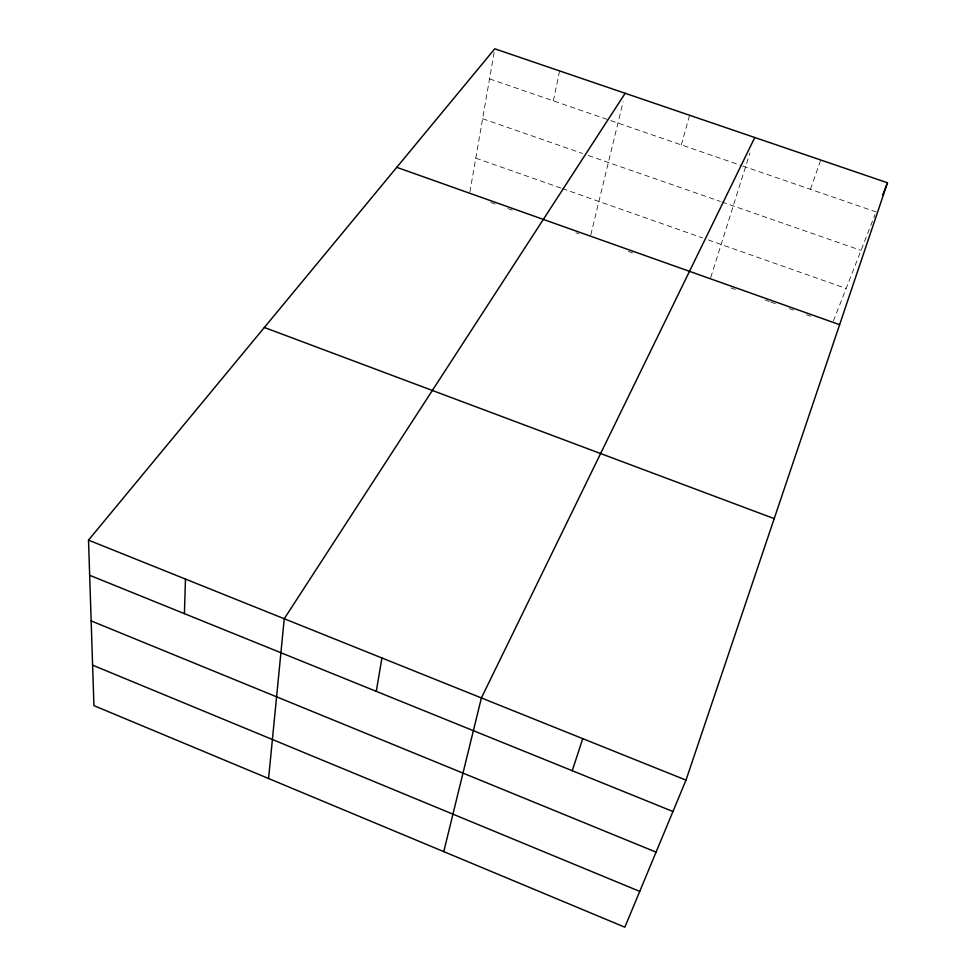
<?xml version="1.0" encoding="UTF-8"?>
<svg xmlns="http://www.w3.org/2000/svg" width="976" height="976" viewBox="0 0 976 976"><rect width="100%" height="100%" fill="white"/><g stroke="black" fill="none" stroke-linecap="round" stroke-linejoin="round"><path stroke-width="0.73" stroke-dasharray="4.88 3.66" d="M469.895 191.967L494.515 50.227M553.355 100.857L559.577 70.906M590.797 234.899L623.103 101.797M681.346 144.899L689.593 115.266M710.748 277.513L749.922 152.939M810.409 189.307L820.731 160.003M833.37 321.067L875.008 214.659M489.537 78.897L741.223 165.505M742.651 165.993L876.082 211.914M482.62 118.718L582.501 153.476M588.247 155.477L720.41 201.471M721.837 201.959L861.027 250.405M475.776 158.124L560.919 188.087M562.322 188.575L702.561 237.924M708.271 239.937L846.131 288.445M490.818 202.52L495.113 204.045M507.971 208.62L512.254 210.145M575.974 232.8L578.792 233.801M628.373 251.418L632.619 252.93M731.073 287.932L735.331 289.445M765.05 300.01L769.295 301.523M770.711 302.023L776.445 304.061M789.328 308.636L793.61 310.161M806.493 314.748L810.788 316.273"/><path stroke-width="1.46" d="M184.415 613.648L185.477 579.073M268.571 778.519L284.248 618.747L625.165 93.281M376.285 691.35L381.921 657.97M443.763 851.633L481.4 697.925L754.777 137.506M572.253 770.723L582.745 738.637M686.006 780.117L887.489 182.78L494.771 48.8L88.511 540.131L93.928 705.636L624.847 927.2L686.006 780.117L88.511 540.131M882.597 195.261L887.489 182.78M396.768 167.323L839.616 324.679M264.35 327.472L774.212 518.622M89.67 575.279L672.964 811.507M91.158 620.919L656.067 852.133M92.61 665.156L639.731 891.393"/></g></svg>
